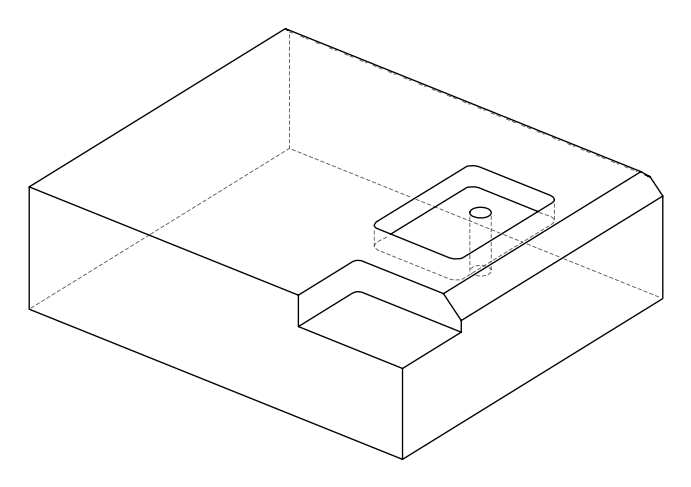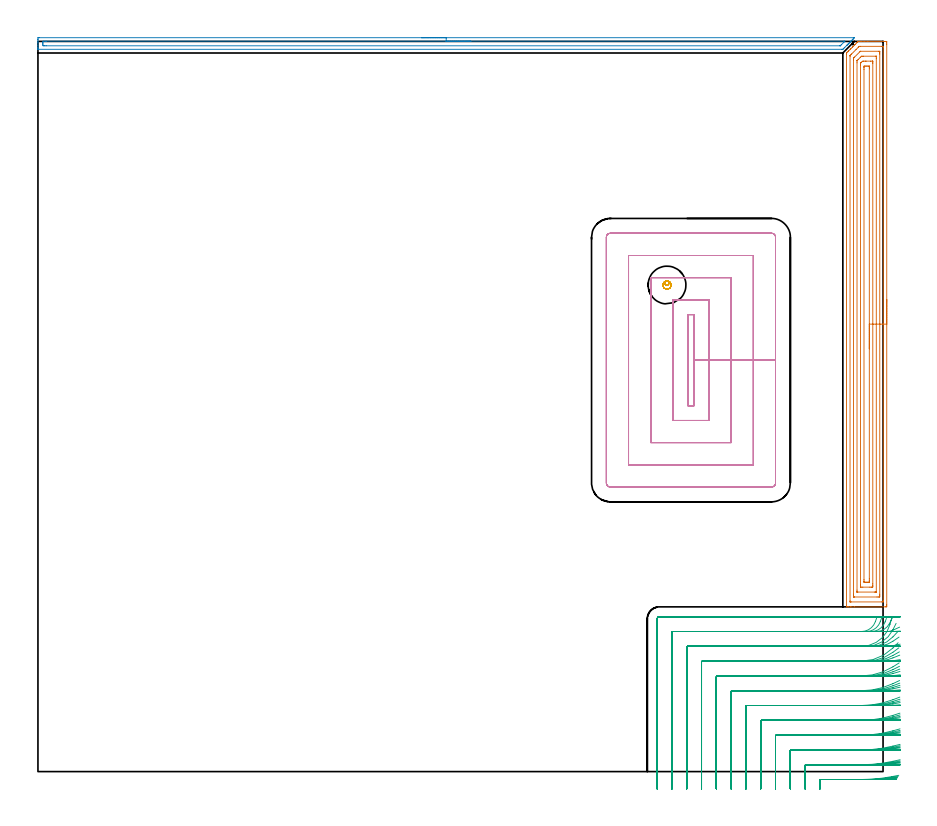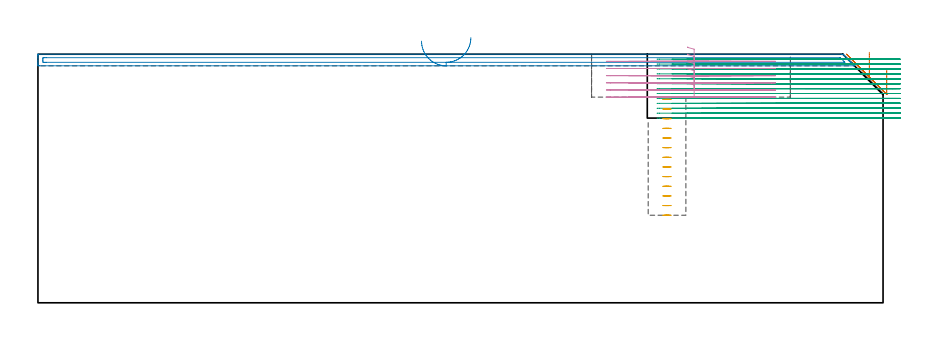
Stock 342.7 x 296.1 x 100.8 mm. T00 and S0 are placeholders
(PLAN: 5 operations, 2 tool changes, 66.3 min)
(1 AREA_MILL | FG_CHAMFER_SURFACE | UGT0205_001 | 11.28 min | 31449 mm3)
(2 AREA_MILL_1 | FG_CHAMFER_SURFACE_1 | UGT0205_001 | 5.44 min | 3625 mm3)
(3 MILL_CORNER_NOTCH_RECTANGULAR | CORNER_NOTCH_RECTANGULAR | NXT0201_009 | Follow Part, ap 2, ae 75% | 35.56 min | 164282 mm3)
(4 MILL_RECTANGULAR_POCKET | POCKET_RECTANGULAR_STRAIGHT | NXT0201_011 | Follow Part, ap 3, ae 75% | 13.17 min | 160299 mm3)
(5 MILL_BLIND_HOLE_FROM_SOLID_MATERIAL | STEP1POCKET | NXT0201_011 | Spiral | 0.83 min | 8790 mm3)
(TOOL UGT0205_001 | Chamfer Mill 20 x 3 x 45 deg. | D20 FL50 Z2)
(TOOL NXT0201_009 | ENDMILL 8mm [2P460-0800-NA 1630] | D8 FL26 Z6)
(TOOL NXT0201_011 | ENDMILL 12mm [2P460-1200-NA 1630] | D12 FL38 Z6)
(OP 1 AREA_MILL)
G17 G21 G94 G90
T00 M6
G54
G17 G0 G90 X344.2 Y191.45 S1061 M3
G43 Z110.8 H0
Z94.5
G94 G1 Y191.412 Z93.628 F250.
Y191.298 Z92.764
Y191.109 Z91.912
Y190.847 Z91.08
Y190.513 Z90.274
Y190.11 Z89.5
Y189.642 Z88.764
Y189.11 Z88.072
Y188.521 Z87.429
Y187.878 Z86.84
Y187.186 Z86.308
Y186.45 Z85.84
Y185.676 Z85.437
Y184.87 Z85.103
Y184.038 Z84.841
Y183.187 Z84.652
Y182.322 Z84.538
Y181.45 Z84.5
Y67.743
X344.199 Y67.431 Z84.501
X344.194 Y66.855 Z84.504
X344.192 Y66.808 Z84.506
X343.62 Y66.8 Z85.077
X331.152 Z97.543
X329.736 Z98.96
X329.37 Z99.325
X328.638 Z100.061
X328.376 Z100.323
X327.955 Z100.736
X327.899 Z100.791
X327.9 Y66.984 Z100.8
Y290.998
X327.906 Y291.402 Z100.792
X327.997 Y291.498 Z100.701
X328.48 Y291.981 Z100.216
X328.69 Y292.19 Z100.009
X328.739 Y292.239 Z99.961
X329.37 Y292.872 Z99.326
X329.584 Y293.084 Z99.115
X329.619 Y293.119 Z99.081
X330.261 Y293.763 Z98.435
X330.498 Y293.998 Z98.202
X331.152 Y294.653 Z97.545
X331.373 Y294.873 Z97.327
X332.042 Y295.544 Z96.654
X332.258 Y295.758 Z96.442
X332.488 Y295.988 Z96.211
X332.567 Y296.065 Z96.132
X332.609 Y296.099 Z96.087
X332.933 Y296.1 Z95.765
X333.036 Z95.662
X333.823 Z94.871
X335.08 Z93.617
X336.495 Z92.2
X342.992 Z85.705
X343.62 Y296.096 Z85.077
X344.192 Y296.092 Z84.506
X344.194 Y296.045 Z84.504
X344.199 Y295.469 Z84.501
X344.2 Y294.887 Z84.5
Y181.45
X342.786 Z85.914
Y69.163
X342.785 Y69.107 Z85.915
X342.782 Y68.994 Z85.918
X342.775 Y68.81 Z85.925
X342.73 Y68.808 Z85.97
X342.255 Y68.801 Z86.445
X329.788 Y68.8 Z98.912
X329.37 Y68.803 Z99.33
X329.343 Y68.806 Z99.357
X329.331 Y68.809 Z99.369
X329.321 Y68.828 Z99.379
X329.314 Y69.219 Z99.386
X329.315 Y290.159 Z99.385
X329.316 Y290.216 Z99.384
X329.321 Y290.328 Z99.379
X329.327 Y290.366 Z99.373
X329.338 Y290.381 Z99.362
X329.37 Y290.418 Z99.33
X329.659 Y290.708 Z99.041
X329.947 Y290.998 Z98.753
X331.736 Y292.786 Z96.964
X332.63 Y293.681 Z96.07
X332.783 Y293.831 Z95.917
X332.933 Y293.977 Z95.767
X333.053 Y294.09 Z95.647
X333.169 Y294.094 Z95.531
X333.407 Y294.099 Z95.293
X342.312 Y294.1 Z86.388
X342.73 Y294.097 Z85.97
X342.757 Y294.094 Z85.943
X342.769 Y294.091 Z85.931
X342.779 Y294.072 Z85.921
X342.786 Y293.681 Z85.914
Y181.45
X341.372 Z87.328
X341.371 Y71.902 Z87.329
X341.369 Y71.479 Z87.331
X341.365 Y71.008 Z87.335
X341.356 Y70.81 Z87.344
X341.153 Y70.802 Z87.547
X340.948 Y70.801 Z87.752
X340.265 Y70.8 Z88.435
X331.152 Y70.801 Z97.548
X330.945 Y70.805 Z97.755
X330.807 Y70.81 Z97.893
X330.735 Y70.824 Z97.965
X330.733 Y70.867 Z97.967
X330.73 Y71.008 Z97.97
X330.729 Y71.433 Z97.971
X330.728 Y71.902 Z97.972
X330.729 Y288.315 Z97.971
Y288.739
X330.733 Y289.209 Z97.967
X330.735 Y289.311 Z97.965
X330.794 Y289.383 Z97.906
X330.884 Y289.478 Z97.816
X331.152 Y289.752 Z97.548
X333.292 Y291.892 Z95.408
X333.472 Y292.064 Z95.228
X333.499 Y292.087 Z95.201
X333.548 Y292.094 Z95.152
X333.618 Y292.099 Z95.082
X340.948 Z87.752
X341.155 Y292.095 Z87.545
X341.293 Y292.09 Z87.407
X341.365 Y292.076 Z87.335
X341.367 Y292.033 Z87.333
X341.37 Y291.892 Z87.33
X341.371 Y291.467 Z87.329
X341.372 Y290.998 Z87.328
Y181.45
X339.957 Z88.743
Y72.898
X339.956 Y72.845 Z88.744
X339.953 Y72.817 Z88.747
X339.951 Y72.81 Z88.749
X339.943 Y72.807 Z88.757
X339.832 Y72.803 Z88.868
X339.611 Y72.801 Z89.089
X339.167 Y72.8 Z89.533
X332.488 Y72.801 Z96.212
X332.267 Y72.802 Z96.433
X332.158 Y72.807 Z96.542
X332.149 Y72.81 Z96.551
X332.146 Y72.815 Z96.554
X332.144 Y72.837 Z96.556
X332.143 Y72.878 Z96.557
Y73.59
Y287.421
X332.145 Y288.212 Z96.555
X332.147 Y288.264 Z96.553
X332.149 Y288.285 Z96.551
X332.172 Y288.315 Z96.528
X332.55 Y288.699 Z96.15
X333.442 Y289.593 Z95.258
X333.823 Y289.972 Z94.877
X333.891 Y290.036 Z94.809
X333.945 Y290.084 Z94.755
X334.049 Y290.09 Z94.651
X334.271 Y290.095 Z94.429
X334.714 Y290.1 Z93.986
X339.612 Y290.099 Z89.088
X339.833 Y290.098 Z88.867
X339.942 Y290.094 Z88.758
X339.951 Y290.09 Z88.749
X339.954 Y290.085 Z88.746
X339.956 Y290.063 Z88.744
X339.957 Y290.022 Z88.743
Y289.31
Y181.45
X338.543 Z90.157
Y76.106
X338.542 Y75.479 Z90.158
X338.54 Y75.214 Z90.16
X338.536 Y74.945 Z90.164
X338.524 Y74.81 Z90.176
X338.445 Y74.807 Z90.255
X338.277 Y74.803 Z90.423
X338.062 Y74.8 Z90.638
X337.386 Z91.314
X334.5 Z94.2
X333.823 Y74.802 Z94.877
X333.606 Y74.804 Z95.094
X333.565 Y74.81 Z95.135
X333.563 Y74.82 Z95.137
X333.56 Y74.85 Z95.14
X333.557 Y75.479 Z95.143
Y75.747
X333.558 Y286.526 Z95.142
X333.559 Y286.792 Z95.141
X333.564 Y287.107 Z95.136
X333.568 Y287.258 Z95.132
X333.72 Y287.421 Z94.98
X333.772 Y287.473 Z94.928
X333.823 Y287.525 Z94.877
X334.221 Y287.915 Z94.479
X334.386 Y288.075 Z94.315
X334.714 Y288.09 Z93.986
X334.931 Y288.097 Z93.769
X335.605 Y288.1 Z93.095
X335.819 Z92.881
X337.6 Z91.1
X338.277 Y288.098 Z90.423
X338.494 Y288.096 Z90.206
X338.535 Y288.09 Z90.165
X338.537 Y288.08 Z90.163
X338.54 Y288.05 Z90.16
X338.543 Y287.421 Z90.157
Y287.153
Y181.45
X337.129 Z91.571
Y78.162
X337.128 Y77.527 Z91.572
X337.126 Y77.268 Z91.574
X337.122 Y76.95 Z91.578
X337.11 Y76.81 Z91.59
X336.957 Y76.804 Z91.743
X336.495 Y76.801 Z92.205
X336.07 Y76.8 Z92.63
X335.605 Y76.801 Z93.095
X335.177 Y76.803 Z93.523
X335.005 Y76.81 Z93.695
X334.978 Y76.823 Z93.722
X334.976 Y76.881 Z93.724
X334.973 Y77.008 Z93.727
X334.972 Y77.268 Z93.728
X334.971 Y77.904 Z93.729
Y284.738
X334.972 Y285.373 Z93.728
X334.974 Y285.632 Z93.726
X334.978 Y285.95 Z93.722
X334.99 Y286.09 Z93.71
X335.143 Y286.096 Z93.557
X335.605 Y286.099 Z93.095
X336.03 Y286.1 Z92.67
X336.495 Y286.099 Z92.205
X336.923 Y286.097 Z91.777
X337.095 Y286.09 Z91.606
X337.122 Y286.077 Z91.578
X337.124 Y286.019 Z91.576
X337.127 Y285.892 Z91.573
X337.128 Y285.632 Z91.572
X337.129 Y284.996 Z91.571
Y181.45
Y180.578 Z91.609
Y179.714 Z91.723
Y178.862 Z91.912
Y178.03 Z92.174
Y177.224 Z92.508
Y176.45 Z92.911
Y175.714 Z93.38
Y175.022 Z93.911
Y174.379 Z94.5
Y173.79 Z95.143
Y173.259 Z95.835
Y172.79 Z96.571
Y172.387 Z97.345
Y172.053 Z98.151
Y171.791 Z98.983
Y171.602 Z99.835
Y171.488 Z100.7
Y171.45 Z101.571
G0 Z110.8
M5
M2
(OP 2 AREA_MILL_1)
G17 G21 G94 G90
T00 M6
G54
G17 G0 G90 X155.55 Y297.6 S1061 M3
G43 Z110.8 H0
Z106.1
G94 G1 X155.588 Z105.228 F250.
X155.702 Z104.364
X155.891 Z103.512
X156.153 Z102.68
X156.487 Z101.874
X156.89 Z101.1
X157.359 Z100.364
X157.89 Z99.672
X158.479 Z99.029
X159.122 Z98.44
X159.814 Z97.908
X160.55 Z97.44
X161.324 Z97.037
X162.13 Z96.703
X162.962 Z96.441
X163.814 Z96.252
X164.678 Z96.138
X165.55 Z96.1
X330.856
X331.07 Y297.594 Z96.104
X331.081 Y297.592 Z96.105
X331.07 Y297.569 Z96.129
X330.694 Y297.194 Z96.506
X330.531 Y297.03 Z96.667
X330.474 Y296.974 Z96.725
X330.291 Y296.79 Z96.909
X330.235 Y296.733 Z96.964
X330.176 Y296.676 Z97.023
X329.995 Y296.495 Z97.204
X329.938 Y296.437 Z97.26
X329.878 Y296.378 Z97.321
X329.7 Y296.199 Z97.5
X329.641 Y296.14 Z97.557
X329.58 Y296.08 Z97.619
X329.405 Y295.904 Z97.795
X329.345 Y295.843 Z97.853
X329.282 Y295.782 Z97.917
X329.109 Y295.609 Z98.09
X329.048 Y295.547 Z98.15
X328.984 Y295.484 Z98.215
X328.814 Y295.313 Z98.386
X328.752 Y295.25 Z98.447
X328.686 Y295.186 Z98.513
X328.519 Y295.018 Z98.681
X328.455 Y294.953 Z98.743
X328.389 Y294.888 Z98.811
X328.223 Y294.723 Z98.976
X328.158 Y294.657 Z99.04
X328.091 Y294.59 Z99.109
X327.928 Y294.427 Z99.272
X327.862 Y294.36 Z99.336
X327.181 Y293.681 Z100.019
X326.972 Y293.47 Z100.226
X326.504 Y293.004 Z100.693
X326.403 Y292.906 Z100.791
X326.005 Y292.9 Z100.8
X0.179
X0.075 Y292.904 Z100.79
X0.01 Y292.924 Z100.767
X0.007 Y292.948 Z100.744
X0. Y293.356 Z100.344
Y293.648 Z100.051
Y294.36 Z99.335
Y295.606 Z98.091
Y296.14 Z97.555
Y296.763 Z96.933
X0.002 Y297.03 Z96.666
X0.008 Y297.591 Z96.105
X0.06 Y297.593 Z96.103
X0.626 Y297.6 Z96.1
X165.55
Y296.186 Z97.514
X326.945 Y296.185 Z97.515
X327.037 Y296.183 Z97.517
X327.206 Y296.179 Z97.521
X327.179 Y296.14 Z97.56
X327.043 Y295.997 Z97.703
X326.899 Y295.849 Z97.851
X325.706 Y294.657 Z99.043
X325.404 Y294.36 Z99.34
X325.37 Y294.332 Z99.368
X325.352 Y294.321 Z99.379
X325.294 Y294.318 Z99.382
X325.203 Y294.315 Z99.385
X3.307 Y294.314 Z99.386
X2.457 Y294.317 Z99.383
X2.414 Y294.32 Z99.38
X2.01 Y294.36 Z99.34
X2.003 Y294.769 Z98.931
X2.002 Y295.25 Z98.45
X2.003 Y295.659 Z98.041
X2.01 Y296.14 Z97.56
X2.373 Y296.18 Z97.52
X2.414 Y296.182 Z97.518
X3.261 Y296.186 Z97.514
X3.307
X165.55
X166.422 Z97.552
X167.287 Z97.666
X168.138 Z97.855
X168.97 Z98.117
X169.776 Z98.451
X170.55 Z98.854
X171.286 Z99.323
X171.978 Z99.854
X172.621 Z100.443
X173.21 Z101.086
X173.742 Z101.778
X174.21 Z102.514
X174.613 Z103.288
X174.947 Z104.094
X175.209 Z104.926
X175.398 Z105.778
X175.512 Z106.643
X175.55 Z107.514
G0 Z110.8
M5
M2
(OP 3 MILL_CORNER_NOTCH_RECTANGULAR)
G17 G21 G94 G90
T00 M6
G54
G17 G0 G90 X349.076 Y-1.507 S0 M3
G43 Z110.8 H1
Z98.808
G94 G1 X346.128 Y-2.062 F250.
G2 X333.925 Y-3.2 R66. F500.
G1 X317.495
G3 X317.1 Y-3.595 R0.4
G2 X317.101 Y-4. R66.
G1 Y-7. F250.
G0 Z110.8
X349.631 Y4.815
Z98.808
G1 X346.7 Y4.176
G2 X333.925 Y2.8 R60. F500.
G1 X311.496
G3 X311.1 Y2.404 R0.4
G1 Y-4.
Y-7. F250.
G0 Z110.8
X349.615 Y11.043
Z98.808
G1 X346.7 Y10.333
G2 X333.925 Y8.8 R54. F500.
G1 X305.496
G3 X305.1 Y8.404 R0.4
G1 Y-4.
Y-7. F250.
G0 Z110.8
X349.592 Y17.33
Z98.808
G1 X346.7 Y16.531
G2 X333.925 Y14.8 R48. F500.
G1 X299.496
G3 X299.1 Y14.404 R0.4
G1 Y-4.
Y-7. F250.
G0 Z110.8
X349.558 Y23.703
Z98.808
G1 X346.7 Y22.79
G2 X333.925 Y20.8 R42. F500.
G1 X293.496
G3 X293.1 Y20.404 R0.4
G1 Y-4.
Y-7. F250.
G0 Z110.8
X349.505 Y30.208
Z98.808
G1 X346.7 Y29.143
G2 X333.925 Y26.8 R36. F500.
G1 X287.496
G3 X287.1 Y26.404 R0.4
G1 Y-4.
Y-7. F250.
G0 Z110.8
X349.414 Y36.934
Z98.808
G1 X346.7 Y35.656
G2 X333.925 Y32.8 R30. F500.
G1 X281.497
G3 X281.1 Y32.403 R0.4
G1 Y-4.
Y-7. F250.
G0 Z110.8
X349.24 Y44.08
Z98.808
G1 X346.7 Y42.483
G2 X333.925 Y38.8 R24. F500.
G1 X275.497
G3 X275.1 Y38.403 R0.4
G1 Y-4.
Y-7. F250.
G0 Z110.8
X348.813 Y52.249
Z98.808
G1 X346.7 Y50.12
G2 X333.925 Y44.8 R18. F500.
G1 X269.497
G3 X269.1 Y44.403 R0.4
G1 Y-4.
Y-7. F250.
G0 Z110.8
X346.291 Y62.547
Z98.808
G1 X345.504 Y59.652
G2 X333.925 Y50.8 R12. F500.
G1 X263.497
G3 X263.1 Y50.403 R0.4
G1 Y-4.
Y-7. F250.
G0 Z110.8
X340.081 Y62.215
Z98.808
G1 X339.581 Y60.8
G2 X333.925 Y56.8 R6. F500.
G1 X257.497
G3 X257.1 Y56.403 R0.4
G1 Y-4.
Y-7. F250.
G0 Z110.8
X336.925 Y62.8
Z98.808
G1 X333.925
X252. F500.
G3 X251.1 Y61.9 R0.9
G1 Y-4.
Y-7. F250.
G0 Z110.8
X348.83 Y-1.995
Z96.815
G1 X345.864 Y-2.447
G2 X335.921 Y-3.2 R66. F500.
G1 X317.495
G3 X317.1 Y-3.595 R0.4
G2 X317.101 Y-4. R66.
G1 Y-7. F250.
G0 Z110.8
X349.651 Y4.315
Z96.815
G1 X346.7 Y3.776
G2 X335.921 Y2.8 R60. F500.
G1 X311.496
G3 X311.1 Y2.404 R0.4
G1 Y-4.
Y-7. F250.
G0 Z110.8
X349.64 Y10.486
Z96.815
G1 X346.7 Y9.887
G2 X335.921 Y8.8 R54. F500.
G1 X305.496
G3 X305.1 Y8.404 R0.4
G1 Y-4.
Y-7. F250.
G0 Z110.8
X349.623 Y16.7
Z96.815
G1 X346.7 Y16.026
G2 X335.921 Y14.8 R48. F500.
G1 X299.496
G3 X299.1 Y14.404 R0.4
G1 Y-4.
Y-7. F250.
G0 Z110.8
X349.6 Y22.977
Z96.815
G1 X346.7 Y22.207
G2 X335.921 Y20.8 R42. F500.
G1 X293.496
G3 X293.1 Y20.404 R0.4
G1 Y-4.
Y-7. F250.
G0 Z110.8
X349.562 Y29.35
Z96.815
G1 X346.7 Y28.452
G2 X335.921 Y26.8 R36. F500.
G1 X287.496
G3 X287.1 Y26.404 R0.4
G1 Y-4.
Y-7. F250.
G0 Z110.8
X349.5 Y35.881
Z96.815
G1 X346.7 Y34.803
G2 X335.921 Y32.8 R30. F500.
G1 X281.497
G3 X281.1 Y32.403 R0.4
G1 Y-4.
Y-7. F250.
G0 Z110.8
X349.38 Y42.704
Z96.815
G1 X346.7 Y41.357
G2 X335.921 Y38.8 R24. F500.
G1 X275.497
G3 X275.1 Y38.403 R0.4
G1 Y-4.
Y-7. F250.
G0 Z110.8
X349.103 Y50.181
Z96.815
G1 X346.7 Y48.384
G2 X335.921 Y44.8 R18. F500.
G1 X269.497
G3 X269.1 Y44.403 R0.4
G1 Y-4.
Y-7. F250.
G0 Z110.8
X347.994 Y60.109
Z96.815
G1 X346.651 Y57.426
G2 X335.921 Y50.8 R12. F500.
G1 X263.497
G3 X263.1 Y50.403 R0.4
G1 Y-4.
Y-7. F250.
G0 Z110.8
X342.078 Y62.214
Z96.815
G1 X341.578 Y60.8
G2 X335.921 Y56.8 R6. F500.
G1 X257.497
G3 X257.1 Y56.403 R0.4
G1 Y-4.
Y-7. F250.
G0 Z110.8
X338.921 Y62.8
Z96.815
G1 X335.921
X252. F500.
G3 X251.1 Y61.9 R0.9
G1 Y-4.
Y-7. F250.
G0 Z110.8
X348.584 Y-2.401
Z94.823
G1 X345.604 Y-2.75
G2 X337.914 Y-3.2 R66. F500.
G1 X317.495
G3 X317.1 Y-3.595 R0.4
G2 X317.101 Y-4. R66.
G1 Y-7. F250.
G0 Z110.8
X349.668 Y3.886
Z94.823
G1 X346.7 Y3.447
G2 X337.914 Y2.8 R60. F500.
G1 X311.496
G3 X311.1 Y2.404 R0.4
G1 Y-4.
Y-7. F250.
G0 Z110.8
X349.66 Y10.008
Z94.823
G1 X346.7 Y9.519
G2 X337.914 Y8.8 R54. F500.
G1 X305.496
G3 X305.1 Y8.404 R0.4
G1 Y-4.
Y-7. F250.
G0 Z110.8
X349.649 Y16.16
Z94.823
G1 X346.7 Y15.611
G2 X337.914 Y14.8 R48. F500.
G1 X299.496
G3 X299.1 Y14.404 R0.4
G1 Y-4.
Y-7. F250.
G0 Z110.8
X349.634 Y22.357
Z94.823
G1 X346.7 Y21.729
G2 X337.914 Y20.8 R42. F500.
G1 X293.496
G3 X293.1 Y20.404 R0.4
G1 Y-4.
Y-7. F250.
G0 Z110.8
X349.609 Y28.621
Z94.823
G1 X346.7 Y27.888
G2 X337.914 Y26.8 R36. F500.
G1 X287.496
G3 X287.1 Y26.404 R0.4
G1 Y-4.
Y-7. F250.
G0 Z110.8
X349.568 Y34.994
Z94.823
G1 X346.7 Y34.115
G2 X337.914 Y32.8 R30. F500.
G1 X281.497
G3 X281.1 Y32.403 R0.4
G1 Y-4.
Y-7. F250.
G0 Z110.8
X349.492 Y41.564
Z94.823
G1 X346.7 Y40.466
G2 X337.914 Y38.8 R24. F500.
G1 X275.497
G3 X275.1 Y38.403 R0.4
G1 Y-4.
Y-7. F250.
G0 Z110.8
X349.318 Y48.554
Z94.823
G1 X346.7 Y47.09
G2 X337.914 Y44.8 R18. F500.
G1 X269.497
G3 X269.1 Y44.403 R0.4
G1 Y-4.
Y-7. F250.
G0 Z110.8
X348.743 Y56.822
Z94.823
G1 X346.7 Y54.626
G2 X337.914 Y50.8 R12. F500.
G1 X263.497
G3 X263.1 Y50.403 R0.4
G1 Y-4.
Y-7. F250.
G0 Z110.8
X344.061 Y62.117
Z94.823
G1 X343.539 Y60.711
G2 X337.914 Y56.8 R6. F500.
G1 X257.497
G3 X257.1 Y56.403 R0.4
G1 Y-4.
Y-7. F250.
G0 Z110.8
X340.914 Y62.8
Z94.823
G1 X337.914
X252. F500.
G3 X251.1 Y61.9 R0.9
G1 Y-4.
Y-7. F250.
G0 Z110.8
X348.359 Y-2.734
Z92.831
G1 X345.369 Y-2.979
G2 X339.974 Y-3.2 R66. F500.
G1 X317.495
G3 X317.1 Y-3.595 R0.4
G2 X317.101 Y-4. R66.
G1 Y-7. F250.
G0 Z110.8
X349.681 Y3.515
Z92.831
G1 X346.7 Y3.178
G2 X339.974 Y2.8 R60. F500.
G1 X311.496
G3 X311.1 Y2.404 R0.4
G1 Y-4.
Y-7. F250.
G0 Z110.8
X349.677 Y9.594
Z92.831
G1 X346.7 Y9.221
G2 X339.974 Y8.8 R54. F500.
G1 X305.496
G3 X305.1 Y8.404 R0.4
G1 Y-4.
Y-7. F250.
G0 Z110.8
X349.67 Y15.694
Z92.831
G1 X346.7 Y15.274
G2 X339.974 Y14.8 R48. F500.
G1 X299.496
G3 X299.1 Y14.404 R0.4
G1 Y-4.
Y-7. F250.
G0 Z110.8
X349.661 Y21.823
Z92.831
G1 X346.7 Y21.342
G2 X339.974 Y20.8 R42. F500.
G1 X293.496
G3 X293.1 Y20.404 R0.4
G1 Y-4.
Y-7. F250.
G0 Z110.8
X349.647 Y27.995
Z92.831
G1 X346.7 Y27.434
G2 X339.974 Y26.8 R36. F500.
G1 X287.496
G3 X287.1 Y26.404 R0.4
G1 Y-4.
Y-7. F250.
G0 Z110.8
X349.624 Y34.236
Z92.831
G1 X346.7 Y33.564
G2 X339.974 Y32.8 R30. F500.
G1 X281.497
G3 X281.1 Y32.403 R0.4
G1 Y-4.
Y-7. F250.
G0 Z110.8
X349.58 Y40.603
Z92.831
G1 X346.7 Y39.762
G2 X339.974 Y38.8 R24. F500.
G1 X275.497
G3 X275.1 Y38.403 R0.4
G1 Y-4.
Y-7. F250.
G0 Z110.8
X349.483 Y47.225
Z92.831
G1 X346.7 Y46.104
G2 X339.974 Y44.8 R18. F500.
G1 X269.497
G3 X269.1 Y44.403 R0.4
G1 Y-4.
Y-7. F250.
G0 Z110.8
X349.184 Y54.544
Z92.831
G1 X346.7 Y52.862
G2 X339.974 Y50.8 R12. F500.
G1 X263.497
G3 X263.1 Y50.403 R0.4
G1 Y-4.
Y-7. F250.
G0 Z110.8
X346.682 Y62.769
Z92.831
G1 X345.328 Y60.092
G2 X339.974 Y56.8 R6. F500.
G1 X257.497
G3 X257.1 Y56.403 R0.4
G1 Y-4.
Y-7. F250.
G0 Z110.8
X342.974 Y62.8
Z92.831
G1 X339.974
X252. F500.
G3 X251.1 Y61.9 R0.9
G1 Y-4.
Y-7. F250.
G0 Z110.8
X348.108 Y-3.153
Z90.838
G1 X345.108 Y-3.194
G2 X344.211 Y-3.2 R66. F500.
G1 X317.495
G3 X317.1 Y-3.595 R0.4
G2 X317.101 Y-4. R66.
G1 Y-7. F250.
G0 Z110.8
X349.697 Y2.976
Z90.838
G1 X346.7 Y2.852
G2 X344.211 Y2.8 R60. F500.
G1 X311.495
G3 X311.1 Y2.404 R0.4
G1 Y-4.
Y-7. F250.
G0 Z110.8
X349.697 Y8.996
Z90.838
G1 X346.7 Y8.857
G2 X344.211 Y8.8 R54. F500.
G1 X305.496
G3 X305.1 Y8.404 R0.4
G1 Y-4.
Y-7. F250.
G0 Z110.8
X349.696 Y15.02
Z90.838
G1 X346.7 Y14.865
G2 X344.211 Y14.8 R48. F500.
G1 X299.496
G3 X299.1 Y14.404 R0.4
G1 Y-4.
Y-7. F250.
G0 Z110.8
X349.695 Y21.052
Z90.838
G1 X346.7 Y20.874
G2 X344.211 Y20.8 R42. F500.
G1 X293.496
G3 X293.1 Y20.404 R0.4
G1 Y-4.
Y-7. F250.
G0 Z110.8
X349.693 Y27.094
Z90.838
G1 X346.7 Y26.886
G2 X344.211 Y26.8 R36. F500.
G1 X287.496
G3 X287.1 Y26.404 R0.4
G1 Y-4.
Y-7. F250.
G0 Z110.8
X349.69 Y33.152
Z90.838
G1 X346.7 Y32.903
G2 X344.211 Y32.8 R30. F500.
G1 X281.497
G3 X281.1 Y32.403 R0.4
G1 Y-4.
Y-7. F250.
G0 Z110.8
X349.684 Y39.241
Z90.838
G1 X346.7 Y38.929
G2 X344.211 Y38.8 R24. F500.
G1 X275.497
G3 X275.1 Y38.403 R0.4
G1 Y-4.
Y-7. F250.
G0 Z110.8
X349.671 Y45.388
Z90.838
G1 X346.7 Y44.973
G2 X344.211 Y44.8 R18. F500.
G1 X269.497
G3 X269.1 Y44.403 R0.4
G1 Y-4.
Y-7. F250.
G0 Z110.8
X349.635 Y51.683
Z90.838
G1 X346.7 Y51.061
G2 X344.211 Y50.8 R12. F500.
G1 X263.497
G3 X263.1 Y50.403 R0.4
G1 Y-4.
Y-7. F250.
G0 Z110.8
X349.43 Y58.586
Z90.838
G1 X346.7 Y57.341
G2 X344.211 Y56.8 R6. F500.
G1 X257.497
G3 X257.1 Y56.403 R0.4
G1 Y-4.
Y-7. F250.
G0 Z110.8
X347.211 Y62.8
Z90.838
G1 X344.211
X252. F500.
G3 X251.1 Y61.9 R0.9
G1 Y-4.
Y-7. F250.
G0 Z110.8
X348.1 Y-3.2
Z88.846
G1 X345.1
X317.495 F500.
G3 X317.1 Y-3.595 R0.4
G2 X317.101 Y-4. R66.
G1 Y-7. F250.
G0 Z110.8
X349.7 Y2.819
Z88.846
G1 X346.7 Y2.801
G2 X346.339 Y2.8 R60. F500.
G1 X311.495
G3 X311.1 Y2.405 R0.4
G1 Y-4.
Y-7. F250.
G0 Z110.8
X349.7 Y8.821
Z88.846
G1 X346.7 Y8.801
G2 X346.339 Y8.8 R54. F500.
G1 X305.496
G3 X305.1 Y8.404 R0.4
G1 Y-4.
Y-7. F250.
G0 Z110.8
X349.7 Y14.824
Z88.846
G1 X346.7 Y14.801
G2 X346.339 Y14.8 R48. F500.
G1 X299.496
G3 X299.1 Y14.404 R0.4
G1 Y-4.
Y-7. F250.
G0 Z110.8
X349.7 Y20.827
Z88.846
G1 X346.7 Y20.802
G2 X346.339 Y20.8 R42. F500.
G1 X293.496
G3 X293.1 Y20.404 R0.4
G1 Y-4.
Y-7. F250.
G0 Z110.8
X349.7 Y26.832
Z88.846
G1 X346.7 Y26.802
G2 X346.339 Y26.8 R36. F500.
G1 X287.496
G3 X287.1 Y26.404 R0.4
G1 Y-4.
Y-7. F250.
G0 Z110.8
X349.7 Y32.838
Z88.846
G1 X346.7 Y32.802
G2 X346.339 Y32.8 R30. F500.
G1 X281.497
G3 X281.1 Y32.403 R0.4
G1 Y-4.
Y-7. F250.
G0 Z110.8
X349.7 Y38.848
Z88.846
G1 X346.7 Y38.803
G2 X346.339 Y38.8 R24. F500.
G1 X275.497
G3 X275.1 Y38.403 R0.4
G1 Y-4.
Y-7. F250.
G0 Z110.8
X349.699 Y44.864
Z88.846
G1 X346.7 Y44.804
G2 X346.339 Y44.8 R18. F500.
G1 X269.497
G3 X269.1 Y44.403 R0.4
G1 Y-4.
Y-7. F250.
G0 Z110.8
X349.699 Y50.896
Z88.846
G1 X346.7 Y50.805
G2 X346.339 Y50.8 R12. F500.
G1 X263.497
G3 X263.1 Y50.403 R0.4
G1 Y-4.
Y-7. F250.
G0 Z110.8
X349.695 Y56.991
Z88.846
G1 X346.7 Y56.811
G2 X346.339 Y56.8 R6. F500.
G1 X257.497
G3 X257.1 Y56.403 R0.4
G1 Y-4.
Y-7. F250.
G0 Z110.8
X349.339 Y62.8
Z88.846
G1 X346.339
X252. F500.
G3 X251.1 Y61.9 R0.9
G1 Y-4.
Y-7. F250.
G0 Z110.8
X348.1 Y-3.2
Z86.854
G1 X345.1
X317.495 F500.
G3 X317.1 Y-3.595 R0.4
G2 X317.101 Y-4. R66.
G1 Y-7. F250.
G0 Z110.8
X349.7 Y2.8
Z86.854
G1 X346.7
X311.495 F500.
G3 X311.1 Y2.405 R0.4
G1 Y-4.
Y-7. F250.
G0 Z110.8
X349.7 Y8.8
Z86.854
G1 X346.7
X305.496 F500.
G3 X305.1 Y8.404 R0.4
G1 Y-4.
Y-7. F250.
G0 Z110.8
X349.7 Y14.8
Z86.854
G1 X346.7
X299.496 F500.
G3 X299.1 Y14.404 R0.4
G1 Y-4.
Y-7. F250.
G0 Z110.8
X349.7 Y20.8
Z86.854
G1 X346.7
X293.496 F500.
G3 X293.1 Y20.404 R0.4
G1 Y-4.
Y-7. F250.
G0 Z110.8
X349.7 Y26.8
Z86.854
G1 X346.7
X287.496 F500.
G3 X287.1 Y26.404 R0.4
G1 Y-4.
Y-7. F250.
G0 Z110.8
X349.7 Y32.8
Z86.854
G1 X346.7
X281.497 F500.
G3 X281.1 Y32.403 R0.4
G1 Y-4.
Y-7. F250.
G0 Z110.8
X349.7 Y38.8
Z86.854
G1 X346.7
X275.497 F500.
G3 X275.1 Y38.403 R0.4
G1 Y-4.
Y-7. F250.
G0 Z110.8
X349.7 Y44.8
Z86.854
G1 X346.7
X269.497 F500.
G3 X269.1 Y44.403 R0.4
G1 Y-4.
Y-7. F250.
G0 Z110.8
X349.7 Y50.8
Z86.854
G1 X346.7
X263.497 F500.
G3 X263.1 Y50.403 R0.4
G1 Y-4.
Y-7. F250.
G0 Z110.8
X349.7 Y56.8
Z86.854
G1 X346.7
X257.497 F500.
G3 X257.1 Y56.403 R0.4
G1 Y-4.
Y-7. F250.
G0 Z110.8
X349.7 Y62.8
Z86.854
G1 X346.7
X252. F500.
G3 X251.1 Y61.9 R0.9
G1 Y-4.
Y-7. F250.
G0 Z110.8
X348.1 Y-3.2
Z84.862
G1 X345.1
X317.495 F500.
G3 X317.1 Y-3.595 R0.4
G2 X317.101 Y-4. R66.
G1 Y-7. F250.
G0 Z110.8
X349.7 Y2.8
Z84.862
G1 X346.7
X311.495 F500.
G3 X311.1 Y2.405 R0.4
G1 Y-4.
Y-7. F250.
G0 Z110.8
X349.7 Y8.8
Z84.862
G1 X346.7
X305.496 F500.
G3 X305.1 Y8.404 R0.4
G1 Y-4.
Y-7. F250.
G0 Z110.8
X349.7 Y14.8
Z84.862
G1 X346.7
X299.496 F500.
G3 X299.1 Y14.404 R0.4
G1 Y-4.
Y-7. F250.
G0 Z110.8
X349.7 Y20.8
Z84.862
G1 X346.7
X293.496 F500.
G3 X293.1 Y20.404 R0.4
G1 Y-4.
Y-7. F250.
G0 Z110.8
X349.7 Y26.8
Z84.862
G1 X346.7
X287.496 F500.
G3 X287.1 Y26.404 R0.4
G1 Y-4.
Y-7. F250.
G0 Z110.8
X349.7 Y32.8
Z84.862
G1 X346.7
X281.497 F500.
G3 X281.1 Y32.403 R0.4
G1 Y-4.
Y-7. F250.
G0 Z110.8
X349.7 Y38.8
Z84.862
G1 X346.7
X275.497 F500.
G3 X275.1 Y38.403 R0.4
G1 Y-4.
Y-7. F250.
G0 Z110.8
X349.7 Y44.8
Z84.862
G1 X346.7
X269.497 F500.
G3 X269.1 Y44.403 R0.4
G1 Y-4.
Y-7. F250.
G0 Z110.8
X349.7 Y50.8
Z84.862
G1 X346.7
X263.497 F500.
G3 X263.1 Y50.403 R0.4
G1 Y-4.
Y-7. F250.
G0 Z110.8
X349.7 Y56.8
Z84.862
G1 X346.7
X257.497 F500.
G3 X257.1 Y56.403 R0.4
G1 Y-4.
Y-7. F250.
G0 Z110.8
X349.7 Y62.8
Z84.862
G1 X346.7
X252. F500.
G3 X251.1 Y61.9 R0.9
G1 Y-4.
Y-7. F250.
G0 Z110.8
X348.1 Y-3.2
Z82.869
G1 X345.1
X317.495 F500.
G3 X317.1 Y-3.595 R0.4
G2 X317.101 Y-4. R66.
G1 Y-7. F250.
G0 Z110.8
X349.7 Y2.8
Z82.869
G1 X346.7
X311.495 F500.
G3 X311.1 Y2.405 R0.4
G1 Y-4.
Y-7. F250.
G0 Z110.8
X349.7 Y8.8
Z82.869
G1 X346.7
X305.496 F500.
G3 X305.1 Y8.404 R0.4
G1 Y-4.
Y-7. F250.
G0 Z110.8
X349.7 Y14.8
Z82.869
G1 X346.7
X299.496 F500.
G3 X299.1 Y14.404 R0.4
G1 Y-4.
Y-7. F250.
G0 Z110.8
X349.7 Y20.8
Z82.869
G1 X346.7
X293.496 F500.
G3 X293.1 Y20.404 R0.4
G1 Y-4.
Y-7. F250.
G0 Z110.8
X349.7 Y26.8
Z82.869
G1 X346.7
X287.496 F500.
G3 X287.1 Y26.404 R0.4
G1 Y-4.
Y-7. F250.
G0 Z110.8
X349.7 Y32.8
Z82.869
G1 X346.7
X281.497 F500.
G3 X281.1 Y32.403 R0.4
G1 Y-4.
Y-7. F250.
G0 Z110.8
X349.7 Y38.8
Z82.869
G1 X346.7
X275.497 F500.
G3 X275.1 Y38.403 R0.4
G1 Y-4.
Y-7. F250.
G0 Z110.8
X349.7 Y44.8
Z82.869
G1 X346.7
X269.497 F500.
G3 X269.1 Y44.403 R0.4
G1 Y-4.
Y-7. F250.
G0 Z110.8
X349.7 Y50.8
Z82.869
G1 X346.7
X263.497 F500.
G3 X263.1 Y50.403 R0.4
G1 Y-4.
Y-7. F250.
G0 Z110.8
X349.7 Y56.8
Z82.869
G1 X346.7
X257.497 F500.
G3 X257.1 Y56.403 R0.4
G1 Y-4.
Y-7. F250.
G0 Z110.8
X349.7 Y62.8
Z82.869
G1 X346.7
X252. F500.
G3 X251.1 Y61.9 R0.9
G1 Y-4.
Y-7. F250.
G0 Z110.8
X348.1 Y-3.2
Z80.877
G1 X345.1
X317.495 F500.
G3 X317.1 Y-3.595 R0.4
G2 X317.101 Y-4. R66.
G1 Y-7. F250.
G0 Z110.8
X349.7 Y2.8
Z80.877
G1 X346.7
X311.495 F500.
G3 X311.1 Y2.405 R0.4
G1 Y-4.
Y-7. F250.
G0 Z110.8
X349.7 Y8.8
Z80.877
G1 X346.7
X305.496 F500.
G3 X305.1 Y8.404 R0.4
G1 Y-4.
Y-7. F250.
G0 Z110.8
X349.7 Y14.8
Z80.877
G1 X346.7
X299.496 F500.
G3 X299.1 Y14.404 R0.4
G1 Y-4.
Y-7. F250.
G0 Z110.8
X349.7 Y20.8
Z80.877
G1 X346.7
X293.496 F500.
G3 X293.1 Y20.404 R0.4
G1 Y-4.
Y-7. F250.
G0 Z110.8
X349.7 Y26.8
Z80.877
G1 X346.7
X287.496 F500.
G3 X287.1 Y26.404 R0.4
G1 Y-4.
Y-7. F250.
G0 Z110.8
X349.7 Y32.8
Z80.877
G1 X346.7
X281.497 F500.
G3 X281.1 Y32.403 R0.4
G1 Y-4.
Y-7. F250.
G0 Z110.8
X349.7 Y38.8
Z80.877
G1 X346.7
X275.497 F500.
G3 X275.1 Y38.403 R0.4
G1 Y-4.
Y-7. F250.
G0 Z110.8
X349.7 Y44.8
Z80.877
G1 X346.7
X269.497 F500.
G3 X269.1 Y44.403 R0.4
G1 Y-4.
Y-7. F250.
G0 Z110.8
X349.7 Y50.8
Z80.877
G1 X346.7
X263.497 F500.
G3 X263.1 Y50.403 R0.4
G1 Y-4.
Y-7. F250.
G0 Z110.8
X349.7 Y56.8
Z80.877
G1 X346.7
X257.497 F500.
G3 X257.1 Y56.403 R0.4
G1 Y-4.
Y-7. F250.
G0 Z110.8
X349.7 Y62.8
Z80.877
G1 X346.7
X252. F500.
G3 X251.1 Y61.9 R0.9
G1 Y-4.
Y-7. F250.
G0 Z110.8
X348.1 Y-3.2
Z78.885
G1 X345.1
X317.495 F500.
G3 X317.1 Y-3.595 R0.4
G2 X317.101 Y-4. R66.
G1 Y-7. F250.
G0 Z110.8
X349.7 Y2.8
Z78.885
G1 X346.7
X311.495 F500.
G3 X311.1 Y2.405 R0.4
G1 Y-4.
Y-7. F250.
G0 Z110.8
X349.7 Y8.8
Z78.885
G1 X346.7
X305.496 F500.
G3 X305.1 Y8.404 R0.4
G1 Y-4.
Y-7. F250.
G0 Z110.8
X349.7 Y14.8
Z78.885
G1 X346.7
X299.496 F500.
G3 X299.1 Y14.404 R0.4
G1 Y-4.
Y-7. F250.
G0 Z110.8
X349.7 Y20.8
Z78.885
G1 X346.7
X293.496 F500.
G3 X293.1 Y20.404 R0.4
G1 Y-4.
Y-7. F250.
G0 Z110.8
X349.7 Y26.8
Z78.885
G1 X346.7
X287.496 F500.
G3 X287.1 Y26.404 R0.4
G1 Y-4.
Y-7. F250.
G0 Z110.8
X349.7 Y32.8
Z78.885
G1 X346.7
X281.497 F500.
G3 X281.1 Y32.403 R0.4
G1 Y-4.
Y-7. F250.
G0 Z110.8
X349.7 Y38.8
Z78.885
G1 X346.7
X275.497 F500.
G3 X275.1 Y38.403 R0.4
G1 Y-4.
Y-7. F250.
G0 Z110.8
X349.7 Y44.8
Z78.885
G1 X346.7
X269.497 F500.
G3 X269.1 Y44.403 R0.4
G1 Y-4.
Y-7. F250.
G0 Z110.8
X349.7 Y50.8
Z78.885
G1 X346.7
X263.497 F500.
G3 X263.1 Y50.403 R0.4
G1 Y-4.
Y-7. F250.
G0 Z110.8
X349.7 Y56.8
Z78.885
G1 X346.7
X257.497 F500.
G3 X257.1 Y56.403 R0.4
G1 Y-4.
Y-7. F250.
G0 Z110.8
X349.7 Y62.8
Z78.885
G1 X346.7
X252. F500.
G3 X251.1 Y61.9 R0.9
G1 Y-4.
Y-7. F250.
G0 Z110.8
X348.1 Y-3.2
Z76.892
G1 X345.1
X317.495 F500.
G3 X317.1 Y-3.595 R0.4
G2 X317.101 Y-4. R66.
G1 Y-7. F250.
G0 Z110.8
X349.7 Y2.8
Z76.892
G1 X346.7
X311.495 F500.
G3 X311.1 Y2.405 R0.4
G1 Y-4.
Y-7. F250.
G0 Z110.8
X349.7 Y8.8
Z76.892
G1 X346.7
X305.496 F500.
G3 X305.1 Y8.404 R0.4
G1 Y-4.
Y-7. F250.
G0 Z110.8
X349.7 Y14.8
Z76.892
G1 X346.7
X299.496 F500.
G3 X299.1 Y14.404 R0.4
G1 Y-4.
Y-7. F250.
G0 Z110.8
X349.7 Y20.8
Z76.892
G1 X346.7
X293.496 F500.
G3 X293.1 Y20.404 R0.4
G1 Y-4.
Y-7. F250.
G0 Z110.8
X349.7 Y26.8
Z76.892
G1 X346.7
X287.496 F500.
G3 X287.1 Y26.404 R0.4
G1 Y-4.
Y-7. F250.
G0 Z110.8
X349.7 Y32.8
Z76.892
G1 X346.7
X281.497 F500.
G3 X281.1 Y32.403 R0.4
G1 Y-4.
Y-7. F250.
G0 Z110.8
X349.7 Y38.8
Z76.892
G1 X346.7
X275.497 F500.
G3 X275.1 Y38.403 R0.4
G1 Y-4.
Y-7. F250.
G0 Z110.8
X349.7 Y44.8
Z76.892
G1 X346.7
X269.497 F500.
G3 X269.1 Y44.403 R0.4
G1 Y-4.
Y-7. F250.
G0 Z110.8
X349.7 Y50.8
Z76.892
G1 X346.7
X263.497 F500.
G3 X263.1 Y50.403 R0.4
G1 Y-4.
Y-7. F250.
G0 Z110.8
X349.7 Y56.8
Z76.892
G1 X346.7
X257.497 F500.
G3 X257.1 Y56.403 R0.4
G1 Y-4.
Y-7. F250.
G0 Z110.8
X349.7 Y62.8
Z76.892
G1 X346.7
X252. F500.
G3 X251.1 Y61.9 R0.9
G1 Y-4.
Y-7. F250.
G0 Z110.8
X348.1 Y-3.2
Z74.9
G1 X345.1
X317.495 F500.
G3 X317.1 Y-3.595 R0.4
G2 X317.101 Y-4. R66.
G1 Y-7. F250.
G0 Z110.8
X349.7 Y2.8
Z74.9
G1 X346.7
X311.495 F500.
G3 X311.1 Y2.405 R0.4
G1 Y-4.
Y-7. F250.
G0 Z110.8
X349.7 Y8.8
Z74.9
G1 X346.7
X305.496 F500.
G3 X305.1 Y8.404 R0.4
G1 Y-4.
Y-7. F250.
G0 Z110.8
X349.7 Y14.8
Z74.9
G1 X346.7
X299.496 F500.
G3 X299.1 Y14.404 R0.4
G1 Y-4.
Y-7. F250.
G0 Z110.8
X349.7 Y20.8
Z74.9
G1 X346.7
X293.496 F500.
G3 X293.1 Y20.404 R0.4
G1 Y-4.
Y-7. F250.
G0 Z110.8
X349.7 Y26.8
Z74.9
G1 X346.7
X287.496 F500.
G3 X287.1 Y26.404 R0.4
G1 Y-4.
Y-7. F250.
G0 Z110.8
X349.7 Y32.8
Z74.9
G1 X346.7
X281.497 F500.
G3 X281.1 Y32.403 R0.4
G1 Y-4.
Y-7. F250.
G0 Z110.8
X349.7 Y38.8
Z74.9
G1 X346.7
X275.497 F500.
G3 X275.1 Y38.403 R0.4
G1 Y-4.
Y-7. F250.
G0 Z110.8
X349.7 Y44.8
Z74.9
G1 X346.7
X269.497 F500.
G3 X269.1 Y44.403 R0.4
G1 Y-4.
Y-7. F250.
G0 Z110.8
X349.7 Y50.8
Z74.9
G1 X346.7
X263.497 F500.
G3 X263.1 Y50.403 R0.4
G1 Y-4.
Y-7. F250.
G0 Z110.8
X349.7 Y56.8
Z74.9
G1 X346.7
X257.497 F500.
G3 X257.1 Y56.403 R0.4
G1 Y-4.
Y-7. F250.
G0 Z110.8
X349.7 Y62.8
Z74.9
G1 X346.7
X252. F500.
G3 X251.1 Y61.9 R0.9
G1 Y-4.
Y-7. F250.
G0 Z110.8
M5
M2
(OP 4 MILL_RECTANGULAR_POCKET)
G17 G21 G94 G90
T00 M6
G54
G17 G0 G90 X263.5 Y149.369 S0 M3
G43 Z110.8 H1
Z103.8
G94 G1 Y148.4 Z103.54 F250.
X266.1 Z102.844
Y166.85 Z97.9
Y185.3 F500.
X263.5
Y148.4
X266.1
Y166.85
X272.1
Y191.3
X257.5
Y142.4
X272.1
Y166.85
X281.1
Y200.3
X248.5
Y133.4
X281.1
Y166.85
X290.1
Y209.3
X239.5
Y124.4
X290.1
Y166.85
X299.1
Y216.7
G3 X297.5 Y218.3 R1.6
G1 X232.1
G3 X230.5 Y216.7 R1.6
G1 Y117.
G3 X232.1 Y115.4 R1.6
G1 X297.5
G3 X299.1 Y117. R1.6
G1 Y166.85
Y167.85
G0 X263.5 Y149.369 Z100.9
G1 Y148.4 Z100.64 F250.
X266.1 Z99.944
Y166.85 Z95.
Y185.3 F500.
X263.5
Y148.4
X266.1
Y166.85
X272.1
Y191.3
X257.5
Y142.4
X272.1
Y166.85
X281.1
Y200.3
X248.5
Y133.4
X281.1
Y166.85
X290.1
Y209.3
X239.5
Y124.4
X290.1
Y166.85
X299.1
Y216.7
G3 X297.5 Y218.3 R1.6
G1 X232.1
G3 X230.5 Y216.7 R1.6
G1 Y117.
G3 X232.1 Y115.4 R1.6
G1 X297.5
G3 X299.1 Y117. R1.6
G1 Y166.85
Y167.85
G0 X263.5 Y149.369 Z98.
G1 Y148.4 Z97.74 F250.
X266.1 Z97.044
Y166.85 Z92.1
Y185.3 F500.
X263.5
Y148.4
X266.1
Y166.85
X272.1
Y191.3
X257.5
Y142.4
X272.1
Y166.85
X281.1
Y200.3
X248.5
Y133.4
X281.1
Y166.85
X290.1
Y209.3
X239.5
Y124.4
X290.1
Y166.85
X299.1
Y216.7
G3 X297.5 Y218.3 R1.6
G1 X232.1
G3 X230.5 Y216.7 R1.6
G1 Y117.
G3 X232.1 Y115.4 R1.6
G1 X297.5
G3 X299.1 Y117. R1.6
G1 Y166.85
Y167.85
G0 X263.5 Y149.369 Z95.1
G1 Y148.4 Z94.84 F250.
X266.1 Z94.144
Y166.85 Z89.2
Y185.3 F500.
X263.5
Y148.4
X266.1
Y166.85
X272.1
Y191.3
X257.5
Y142.4
X272.1
Y166.85
X281.1
Y200.3
X248.5
Y133.4
X281.1
Y166.85
X290.1
Y209.3
X239.5
Y124.4
X290.1
Y166.85
X299.1
Y216.7
G3 X297.5 Y218.3 R1.6
G1 X232.1
G3 X230.5 Y216.7 R1.6
G1 Y117.
G3 X232.1 Y115.4 R1.6
G1 X297.5
G3 X299.1 Y117. R1.6
G1 Y166.85
Y167.85
G0 X263.5 Y149.369 Z92.2
G1 Y148.4 Z91.94 F250.
X266.1 Z91.244
Y166.85 Z86.3
Y185.3 F500.
X263.5
Y148.4
X266.1
Y166.85
X272.1
Y191.3
X257.5
Y142.4
X272.1
Y166.85
X281.1
Y200.3
X248.5
Y133.4
X281.1
Y166.85
X290.1
Y209.3
X239.5
Y124.4
X290.1
Y166.85
X299.1
Y216.7
G3 X297.5 Y218.3 R1.6
G1 X232.1
G3 X230.5 Y216.7 R1.6
G1 Y117.
G3 X232.1 Y115.4 R1.6
G1 X297.5
G3 X299.1 Y117. R1.6
G1 Y166.85
Y167.85
G0 X263.5 Y149.369 Z89.3
G1 Y148.4 Z89.04 F250.
X266.1 Z88.344
Y166.85 Z83.4
Y185.3 F500.
X263.5
Y148.4
X266.1
Y166.85
X272.1
Y191.3
X257.5
Y142.4
X272.1
Y166.85
X281.1
Y200.3
X248.5
Y133.4
X281.1
Y166.85
X290.1
Y209.3
X239.5
Y124.4
X290.1
Y166.85
X299.1
Y216.7
G3 X297.5 Y218.3 R1.6
G1 X232.1
G3 X230.5 Y216.7 R1.6
G1 Y117.
G3 X232.1 Y115.4 R1.6
G1 X297.5
G3 X299.1 Y117. R1.6
G1 Y166.85
Y167.85
G0 Z110.8
M5
M2
(OP 5 MILL_BLIND_HOLE_FROM_SOLID_MATERIAL)
G17 G21 G94 G90
T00 M6
G54
G17 G0 G90 X255.1 Y197.3 S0 M3
G43 Z110.8 H1
Z82.485
G94 G3 X255.86 Y198.19 R0.77 F250.
X254.842 Y198.93 R0.89
X253.47 Y197.042 R1.65
X254.842 Y198.93 R-1.65
X254.156 Y197.986 R0.825
X255.1 Y197.3 R0.825
G0 Z78.569
G3 X255.86 Y198.19 R0.77
X254.842 Y198.93 R0.89
X253.47 Y197.042 R1.65
X254.842 Y198.93 R-1.65
X254.156 Y197.986 R0.825
X255.1 Y197.3 R0.825
G0 Z74.654
G3 X255.86 Y198.19 R0.77
X254.842 Y198.93 R0.89
X253.47 Y197.042 R1.65
X254.842 Y198.93 R-1.65
X254.156 Y197.986 R0.825
X255.1 Y197.3 R0.825
G0 Z70.738
G3 X255.86 Y198.19 R0.77
X254.842 Y198.93 R0.89
X253.47 Y197.042 R1.65
X254.842 Y198.93 R-1.65
X254.156 Y197.986 R0.825
X255.1 Y197.3 R0.825
G0 Z66.823
G3 X255.86 Y198.19 R0.77
X254.842 Y198.93 R0.89
X253.47 Y197.042 R1.65
X254.842 Y198.93 R-1.65
X254.156 Y197.986 R0.825
X255.1 Y197.3 R0.825
G0 Z62.908
G3 X255.86 Y198.19 R0.77
X254.842 Y198.93 R0.89
X253.47 Y197.042 R1.65
X254.842 Y198.93 R-1.65
X254.156 Y197.986 R0.825
X255.1 Y197.3 R0.825
G0 Z58.992
G3 X255.86 Y198.19 R0.77
X254.842 Y198.93 R0.89
X253.47 Y197.042 R1.65
X254.842 Y198.93 R-1.65
X254.156 Y197.986 R0.825
X255.1 Y197.3 R0.825
G0 Z55.077
G3 X255.86 Y198.19 R0.77
X254.842 Y198.93 R0.89
X253.47 Y197.042 R1.65
X254.842 Y198.93 R-1.65
X254.156 Y197.986 R0.825
X255.1 Y197.3 R0.825
G0 Z51.162
G3 X255.86 Y198.19 R0.77
X254.842 Y198.93 R0.89
X253.47 Y197.042 R1.65
X254.842 Y198.93 R-1.65
X254.156 Y197.986 R0.825
X255.1 Y197.3 R0.825
G0 Z47.246
G3 X255.86 Y198.19 R0.77
X254.842 Y198.93 R0.89
X253.47 Y197.042 R1.65
X254.842 Y198.93 R-1.65
X254.156 Y197.986 R0.825
X255.1 Y197.3 R0.825
G0 Z43.331
G3 X255.86 Y198.19 R0.77
X254.842 Y198.93 R0.89
X253.47 Y197.042 R1.65
X254.842 Y198.93 R-1.65
X254.156 Y197.986 R0.825
X255.1 Y197.3 R0.825
G0 Z39.415
G3 X255.86 Y198.19 R0.77
X254.842 Y198.93 R0.89
X253.47 Y197.042 R1.65
X254.842 Y198.93 R-1.65
X254.156 Y197.986 R0.825
X255.1 Y197.3 R0.825
G0 Z35.5
G3 X255.86 Y198.19 R0.77
X254.842 Y198.93 R0.89
X253.47 Y197.042 R1.65
X254.842 Y198.93 R-1.65
X254.156 Y197.986 R0.825
X255.1 Y197.3 R0.825
G0 Z110.8
M5
M2
